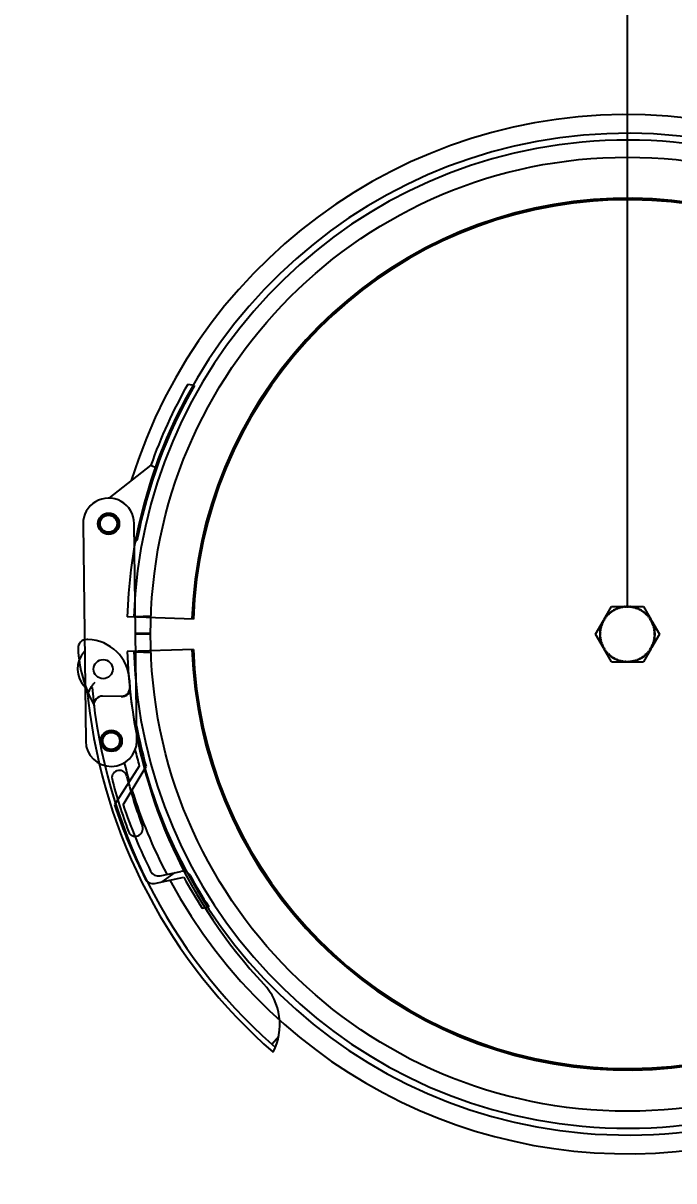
# Model space of a CAD drawing. Header units: millimetres. Extents: x 395 to 3386, y 0 to 2798.
# Drawn here: x 1066.4 to 1219.3, y 1939.1 to 2210.9 of the extents above; entities that cross this region are included whole.
import ezdxf

# ---------------------------------------------------------------- set-up
doc = ezdxf.new("R2010")
doc.units = ezdxf.units.MM
doc.header["$LTSCALE"] = 217.8
doc.header["$PDMODE"] = 3
doc.header["$PDSIZE"] = 8
doc.layers.get('0').update_dxf_attribs({"linetype": 'CONTINUOUS'})
doc.layers.get('Defpoints').update_dxf_attribs({"linetype": 'CONTINUOUS'})
for name, color, linetype in [('02___PRT_ALL_AXES', 7, 'CONTINUOUS'), ('03___PRT_ALL_CURVES', 7, 'CONTINUOUS'), ('MIXEDCOLOR', 7, 'CONTINUOUS')]:
    doc.layers.add(name, color=color, linetype=linetype)
doc.styles.get("Standard").update_dxf_attribs({"font": 'taile.ttf'})
doc.dimstyles.new('DIMSTYLE_1', dxfattribs={"dimtxt": 23.333333, "dimasz": 23.333333, "dimexe": 1.5, "dimexo": 1, "dimgap": 0.875, "dimtad": 1, "dimdsep": 46, "dimtxsty": 'Standard', "dimblk": '_FILLED', "dimblk1": '_FILLED', "dimblk2": '_FILLED', "dimcen": 0.09, "dimazin": 2, "dimtp": 0.01, "dimtm": 0.01, "dimtfac": 1, "dimtofl": 0, "dimtmove": 0, "dimatfit": 3, "dimldrblk": '_FILLED', "dimfxl": 1, "dimtolj": 1, "dimarcsym": 0})
doc.dimstyles.new('DIMSTYLE_2', dxfattribs={"dimtxt": 23.333333, "dimasz": 23.333333, "dimexe": 1.5, "dimexo": 1, "dimgap": 0.875, "dimtad": 1, "dimlfac": 0.15, "dimdsep": 46, "dimtxsty": 'Standard', "dimblk": '_FILLED', "dimblk1": '_FILLED', "dimblk2": '_FILLED', "dimcen": 0.09, "dimazin": 2, "dimtp": 0.01, "dimtm": 0.01, "dimtfac": 1, "dimtofl": 0, "dimtmove": 0, "dimatfit": 3, "dimldrblk": '_FILLED', "dimfxl": 1, "dimtolj": 1, "dimarcsym": 0})
doc.dimstyles.new('DIMSTYLE_4', dxfattribs={"dimtxt": 23.333333, "dimasz": 23.333333, "dimexe": 1.5, "dimexo": 1, "dimgap": 0.875, "dimtad": 1, "dimdec": 0, "dimdsep": 46, "dimtxsty": 'Standard', "dimblk": '_FILLED', "dimblk1": '_FILLED', "dimblk2": '_FILLED', "dimcen": 0.09, "dimazin": 2, "dimtp": 0.01, "dimtm": 0.01, "dimtfac": 1, "dimtdec": 0, "dimtofl": 0, "dimtmove": 0, "dimatfit": 3, "dimldrblk": '_FILLED', "dimfxl": 1, "dimtolj": 1, "dimarcsym": 0})

# ---------------------------------------------------------------- blocks, each defined once
blk = doc.blocks.new('_FILLED')
at = {"color": 0, "linetype": 'ByBlock'}
blk.add_solid([(0, 0), (-1, 0.214), (-1, -0.214)], dxfattribs=at)
blk = doc.blocks.new('*D113')
at = {"color": 0, "linetype": 'Continuous', "lineweight": -2}
for p, q in [((1525.61, 2046.24), (1525.61, 1644.01)), ((814.81, 1962.5), (814.81, 1644.01)), ((1502.28, 1645.51), (838.15, 1645.51))]:
    blk.add_line(p, q, dxfattribs=at)
at = {"layer": 'Defpoints', "color": 0}
for p in [(1525.61, 2047.24), (814.81, 1963.5), (814.81, 1645.51)]:
    blk.add_point(p, dxfattribs=at)
at = {"color": 0, "linetype": 'ByBlock', "lineweight": -2, "xscale": 23.3333333333, "yscale": 23.3333333333, "zscale": 23.3333333333, "rotation": 180}
blk.add_blockref('_FILLED', (814.81, 1645.51), dxfattribs=at)
at = {"color": 0, "linetype": 'ByBlock', "lineweight": -2, "xscale": 23.3333333333, "yscale": 23.3333333333, "zscale": 23.3333333333}
blk.add_blockref('_FILLED', (1525.61, 1645.51), dxfattribs=at)
at = {"color": 0, "insert": (1170.06, 1677.5), "char_height": 23.333, "attachment_point": 2, "line_spacing_factor": 0.9}
blk.add_mtext('\\A1;710', dxfattribs=at)
blk = doc.blocks.new('*D114')
at = {"color": 0, "linetype": 'Continuous', "lineweight": -2}
for p, q in [((1230.79, 2402.48), (1674.49, 2398.52)), ((1672.78, 2375.2), (1667.18, 1748.72)), ((1181.45, 1729.73), (1668.47, 1725.38))]:
    blk.add_line(p, q, dxfattribs=at)
at = {"layer": 'Defpoints', "color": 0}
for p in [(1229.79, 2402.49), (1180.45, 1729.74), (1666.97, 1725.39)]:
    blk.add_point(p, dxfattribs=at)
at = {"color": 0, "linetype": 'ByBlock', "lineweight": -2, "xscale": 23.3333333333, "yscale": 23.3333333333, "zscale": 23.3333333333}
for p, rotation in [((1672.99, 2398.53), 89.48772718599997), ((1666.97, 1725.39), 269.487727186)]:
    blk.add_blockref('_FILLED', p, dxfattribs=dict(at, rotation=rotation))
at = {"color": 0, "insert": (1638.14, 2077.8), "char_height": 23.333, "attachment_point": 2, "rotation": 89.4877, "line_spacing_factor": 0.9}
blk.add_mtext('\\A1;674', dxfattribs=at)
blk = doc.blocks.new('*D118')
at = {"color": 0, "linetype": 'ByBlock', "lineweight": -2}
for p, q in [((650.13, 2076.45), (650.13, 2443.31)), ((673.47, 2441.81), (1185.04, 2441.81)), ((1208.37, 2074.11), (1208.37, 2443.31))]:
    blk.add_line(p, q, dxfattribs=at)
at = {"layer": 'Defpoints', "color": 0}
for p in [(1208.37, 2441.81), (650.13, 2075.45), (1208.37, 2073.11)]:
    blk.add_point(p, dxfattribs=at)
at = {"color": 0, "linetype": 'ByBlock', "lineweight": -2, "xscale": 23.3333333333, "yscale": 23.3333333333, "zscale": 23.3333333333, "rotation": 180}
blk.add_blockref('_FILLED', (650.13, 2441.81), dxfattribs=at)
at = {"color": 0, "linetype": 'ByBlock', "lineweight": -2, "xscale": 23.3333333333, "yscale": 23.3333333333, "zscale": 23.3333333333}
blk.add_blockref('_FILLED', (1208.37, 2441.81), dxfattribs=at)
at = {"color": 0, "insert": (928.41, 2473.79), "char_height": 23.333, "attachment_point": 2, "line_spacing_factor": 0.9}
blk.add_mtext('\\A1;560', dxfattribs=at)
blk = doc.blocks.new('*D119')
at = {"color": 0, "linetype": 'ByBlock', "lineweight": -2}
for p, q in [((522.99, 2101.54), (528.32, 2540.91)), ((551.64, 2539.13), (1561.06, 2526.86)), ((1578.95, 2078.73), (1584.41, 2528.08))]:
    blk.add_line(p, q, dxfattribs=at)
at = {"layer": 'Defpoints', "color": 0}
for p in [(1584.39, 2526.58), (522.97, 2100.54), (1578.94, 2077.73)]:
    blk.add_point(p, dxfattribs=at)
at = {"color": 0, "linetype": 'ByBlock', "lineweight": -2, "xscale": 23.3333333333, "yscale": 23.3333333333, "zscale": 23.3333333333}
for p, rotation in [((528.31, 2539.41), 179.3037550404), ((1584.39, 2526.58), 359.3037550404001)]:
    blk.add_blockref('_FILLED', p, dxfattribs=dict(at, rotation=rotation))
at = {"color": 0, "insert": (1058.16, 2564.96), "char_height": 23.3333, "attachment_point": 2, "rotation": 359.3038, "line_spacing_factor": 0.9}
blk.add_mtext('\\A1;\\A1;1060', dxfattribs=at)

msp = doc.modelspace()

# ---------------------------------------------------------------- linework, layer by layer
at = {"linetype": 'Continuous'}
for p, q in [((1106.6956, 2125.855), (1105.0987, 2126.0835)), ((1096.4339, 2107.1146), (1086.5883, 2099.3832)), ((1096.4339, 2107.1146), (1097.8036, 2106.4889)), ((1080.5141, 2093.3116), (1081.1489, 2042.3156)), ((1093.148, 2042.4649), (1092.5132, 2093.461)), ((1093.1856, 2089.3961), (1092.5646, 2089.3303)), ((1202.8159, 2070.8233), (1204.6185, 2073.9456)), ((1203.288, 2071.2936), (1203.1869, 2071.3671)), ((1203.284, 2071.4922), (1203.3803, 2071.4125)), ((1203.5396, 2071.6051), (1203.4433, 2071.6848)), ((1203.5481, 2071.8036), (1203.6392, 2071.7181)), ((1203.8103, 2071.9003), (1203.7192, 2071.9859)), ((1203.8312, 2072.0979), (1203.9168, 2072.0068)), ((1204.099, 2072.1779), (1204.0134, 2072.269)), ((1204.1322, 2072.3738), (1204.2119, 2072.2774)), ((1204.4046, 2072.4368), (1204.3249, 2072.5331)), ((1204.45, 2072.6302), (1204.5235, 2072.5291)), ((1204.6185, 2073.9456), (1212.1235, 2073.9457)), ((1204.7258, 2072.676), (1204.6523, 2072.7772)), ((1204.7833, 2072.8662), (1204.8503, 2072.7606)), ((1205.0613, 2072.8946), (1204.9943, 2073.0002)), ((1205.1307, 2073.0808), (1205.1909, 2072.9712)), ((1205.41, 2073.0917), (1205.3497, 2073.2012)), ((1205.4909, 2073.2731), (1205.5441, 2073.16)), ((1205.7703, 2073.2665), (1205.7171, 2073.3796)), ((1205.8624, 2073.4425), (1205.9085, 2073.3262)), ((1206.1409, 2073.4183), (1206.0949, 2073.5345)), ((1206.2439, 2073.5882), (1206.2825, 2073.4693)), ((1206.5203, 2073.5465), (1206.4817, 2073.6654)), ((1206.6338, 2073.7096), (1206.6649, 2073.5885)), ((1206.907, 2073.6507), (1206.8759, 2073.7718)), ((1207.0305, 2073.8063), (1207.0539, 2073.6835)), ((1207.2995, 2073.7304), (1207.2761, 2073.8532)), ((1207.4325, 2073.878), (1207.4482, 2073.7539)), ((1207.6962, 2073.7853), (1207.6805, 2073.9093)), ((1207.8382, 2073.9242), (1207.8461, 2073.7994)), ((1208.0956, 2073.8151), (1208.0877, 2073.9399)), ((1208.246, 2073.9449), (1208.246, 2073.8199)), ((1208.496, 2073.8199), (1208.496, 2073.9449)), ((1208.6543, 2073.9399), (1208.6465, 2073.8151)), ((1208.896, 2073.7995), (1208.9038, 2073.9242)), ((1209.0615, 2073.9093), (1209.0459, 2073.7853)), ((1209.2939, 2073.754), (1209.3095, 2073.878)), ((1209.466, 2073.8532), (1209.4426, 2073.7304)), ((1209.6881, 2073.6836), (1209.7116, 2073.8064)), ((1209.8661, 2073.7718), (1209.835, 2073.6507)), ((1210.0772, 2073.5886), (1210.1083, 2073.7097)), ((1210.2604, 2073.6655), (1210.2217, 2073.5466)), ((1210.4595, 2073.4693), (1210.4981, 2073.5882)), ((1210.6472, 2073.5346), (1210.6011, 2073.4183)), ((1210.8336, 2073.3263), (1210.8796, 2073.4425)), ((1211.025, 2073.3796), (1210.9717, 2073.2665)), ((1211.198, 2073.1601), (1211.2512, 2073.2732)), ((1211.3923, 2073.2013), (1211.3321, 2073.0917)), ((1211.5512, 2072.9713), (1211.6114, 2073.0809)), ((1211.7477, 2073.0002), (1211.6807, 2072.8947)), ((1211.8918, 2072.7607), (1211.9588, 2072.8663)), ((1212.0898, 2072.7773), (1212.0163, 2072.6761)), ((1212.1235, 2073.9457), (1213.9262, 2070.8235)), ((1212.2186, 2072.5292), (1212.2921, 2072.6303)), ((1212.4172, 2072.5332), (1212.3375, 2072.4369)), ((1212.5301, 2072.2776), (1212.6098, 2072.3739)), ((1212.7287, 2072.2691), (1212.6431, 2072.178)), ((1212.8253, 2072.0069), (1212.9109, 2072.098)), ((1213.0229, 2071.986), (1212.9318, 2071.9004)), ((1213.1029, 2071.7182), (1213.194, 2071.8038)), ((1213.2988, 2071.685), (1213.2024, 2071.6053)), ((1213.3618, 2071.4126), (1213.4581, 2071.4923)), ((1213.5552, 2071.3672), (1213.4541, 2071.2937)), ((1200.8661, 2067.446), (1202.7367, 2070.6862)), ((1202.1336, 2068.7631), (1202.0108, 2068.7866)), ((1202.0454, 2068.9411), (1202.1665, 2068.91)), ((1202.2286, 2069.1522), (1202.1075, 2069.1833)), ((1202.1517, 2069.3354), (1202.2706, 2069.2967)), ((1202.3479, 2069.5345), (1202.229, 2069.5731)), ((1202.2826, 2069.7222), (1202.3989, 2069.6761)), ((1202.4909, 2069.9086), (1202.3747, 2069.9546)), ((1202.4376, 2070.1), (1202.5507, 2070.0467)), ((1202.6571, 2070.273), (1202.544, 2070.3262)), ((1202.6159, 2070.4673), (1202.7255, 2070.4071)), ((1202.8459, 2070.6262), (1202.7363, 2070.6864)), ((1202.817, 2070.8227), (1202.9225, 2070.7557)), ((1203.0565, 2070.9668), (1202.9509, 2071.0338)), ((1203.0399, 2071.1648), (1203.1411, 2071.0913)), ((1213.601, 2071.0914), (1213.7022, 2071.1649)), ((1213.7912, 2071.0339), (1213.6856, 2070.9669)), ((1213.8196, 2070.7559), (1213.9252, 2070.8229)), ((1214.0058, 2070.6865), (1213.8962, 2070.6263)), ((1214.0054, 2070.6863), (1215.8761, 2067.4462)), ((1214.0167, 2070.4072), (1214.1262, 2070.4675)), ((1214.1981, 2070.3263), (1214.085, 2070.2731)), ((1214.1915, 2070.0469), (1214.3046, 2070.1001)), ((1214.3675, 2069.9548), (1214.2512, 2069.9087)), ((1214.3433, 2069.6763), (1214.4595, 2069.7223)), ((1214.5132, 2069.5733), (1214.3943, 2069.5347)), ((1214.4715, 2069.2969), (1214.5904, 2069.3355)), ((1214.6346, 2069.1834), (1214.5135, 2069.1523)), ((1214.5757, 2068.9102), (1214.6968, 2068.9413)), ((1214.7313, 2068.7867), (1214.6085, 2068.7633)), ((1096.3713, 2067.6416), (1092.8345, 2067.6477)), ((1096.3711, 2067.4461), (1092.837, 2067.4461)), ((1202.7368, 2064.2059), (1200.8661, 2067.446)), ((1201.9973, 2067.571), (1201.8723, 2067.571)), ((1201.8723, 2067.321), (1201.9973, 2067.321)), ((1201.8773, 2067.7293), (1202.0021, 2067.7215)), ((1202.0021, 2067.1706), (1201.8773, 2067.1627)), ((1202.0177, 2067.971), (1201.893, 2067.9788)), ((1201.893, 2066.9132), (1202.0178, 2066.9211)), ((1201.9079, 2068.1365), (1202.0319, 2068.1208)), ((1202.0319, 2066.7712), (1201.9079, 2066.7555)), ((1202.0632, 2068.3689), (1201.9392, 2068.3845)), ((1201.9392, 2066.5075), (1202.0633, 2066.5232)), ((1201.964, 2068.541), (1202.0868, 2068.5176)), ((1202.0868, 2066.3745), (1201.964, 2066.3511)), ((1202.0109, 2066.1055), (1202.1337, 2066.1289)), ((1202.1665, 2065.982), (1202.0454, 2065.9509)), ((1215.8761, 2067.4462), (1214.0055, 2064.206)), ((1214.6968, 2065.9511), (1214.5757, 2065.9822)), ((1214.6086, 2066.1291), (1214.7314, 2066.1056)), ((1214.6554, 2068.5177), (1214.7782, 2068.5411)), ((1214.7782, 2066.3512), (1214.6554, 2066.3746)), ((1214.803, 2068.3847), (1214.6789, 2068.369)), ((1214.679, 2066.5233), (1214.803, 2066.5077)), ((1214.7103, 2068.121), (1214.8343, 2068.1367)), ((1214.8343, 2066.7557), (1214.7103, 2066.7713)), ((1214.8492, 2067.979), (1214.7244, 2067.9711)), ((1214.7245, 2066.9212), (1214.8492, 2066.9134)), ((1214.7401, 2067.7216), (1214.8649, 2067.7295)), ((1214.8649, 2067.1629), (1214.7401, 2067.1707)), ((1214.8699, 2067.5712), (1214.7449, 2067.5712)), ((1214.7449, 2067.3212), (1214.8699, 2067.3212)), ((1202.1076, 2065.7088), (1202.2287, 2065.7399)), ((1202.2707, 2065.5953), (1202.1518, 2065.5567)), ((1202.229, 2065.3189), (1202.3479, 2065.3575)), ((1202.3989, 2065.2159), (1202.2827, 2065.1699)), ((1202.3747, 2064.9374), (1202.491, 2064.9835)), ((1202.5507, 2064.8453), (1202.4376, 2064.7921)), ((1202.5441, 2064.5659), (1202.6572, 2064.6191)), ((1202.7255, 2064.485), (1202.616, 2064.4247)), ((1202.7364, 2064.2057), (1202.846, 2064.2659)), ((1204.6187, 2060.9465), (1202.816, 2064.0687)), ((1202.9226, 2064.1363), (1202.817, 2064.0693)), ((1202.951, 2063.8583), (1203.0566, 2063.9253)), ((1203.1412, 2063.8007), (1203.04, 2063.7273)), ((1203.187, 2063.525), (1203.2881, 2063.5985)), ((1203.3804, 2063.4796), (1203.2841, 2063.3999)), ((1203.4434, 2063.2072), (1203.5398, 2063.2869)), ((1203.6393, 2063.174), (1203.5482, 2063.0884)), ((1213.9263, 2064.0689), (1212.1237, 2060.9466)), ((1213.1941, 2063.0885), (1213.103, 2063.1741)), ((1213.2026, 2063.287), (1213.2989, 2063.2074)), ((1213.4582, 2063.4), (1213.3619, 2063.4797)), ((1213.4542, 2063.5986), (1213.5553, 2063.5251)), ((1213.7023, 2063.7274), (1213.6011, 2063.8009)), ((1213.6857, 2063.9254), (1213.7913, 2063.8584)), ((1213.9252, 2064.0695), (1213.8197, 2064.1365)), ((1213.8963, 2064.266), (1214.0059, 2064.2058)), ((1214.1263, 2064.4249), (1214.0167, 2064.4851)), ((1214.0851, 2064.6192), (1214.1982, 2064.566)), ((1214.3046, 2064.7922), (1214.1915, 2064.8455)), ((1214.2513, 2064.9836), (1214.3675, 2064.9376)), ((1214.4596, 2065.17), (1214.3433, 2065.2161)), ((1214.3943, 2065.3577), (1214.5132, 2065.3191)), ((1214.5905, 2065.5568), (1214.4716, 2065.5955)), ((1214.5136, 2065.74), (1214.6347, 2065.7089)), ((1203.7193, 2062.9062), (1203.8104, 2062.9918)), ((1203.9169, 2062.8853), (1203.8313, 2062.7942)), ((1204.0135, 2062.6231), (1204.0991, 2062.7142)), ((1204.2121, 2062.6146), (1204.1324, 2062.5183)), ((1204.325, 2062.359), (1204.4047, 2062.4553)), ((1204.5236, 2062.363), (1204.4501, 2062.2619)), ((1204.6187, 2060.9465), (1212.1237, 2060.9466)), ((1204.6524, 2062.1149), (1204.7259, 2062.2161)), ((1204.8504, 2062.1315), (1204.7834, 2062.0259)), ((1204.9945, 2061.892), (1205.0615, 2061.9975)), ((1205.191, 2061.9209), (1205.1308, 2061.8113)), ((1205.3499, 2061.6909), (1205.4101, 2061.8005)), ((1205.5442, 2061.7321), (1205.491, 2061.619)), ((1205.7172, 2061.5126), (1205.7705, 2061.6257)), ((1205.9086, 2061.5659), (1205.8626, 2061.4497)), ((1206.095, 2061.3576), (1206.1411, 2061.4739)), ((1206.2827, 2061.4229), (1206.2441, 2061.304)), ((1206.4818, 2061.2267), (1206.5205, 2061.3456)), ((1206.665, 2061.3036), (1206.6339, 2061.1825)), ((1206.8761, 2061.1204), (1206.9072, 2061.2415)), ((1207.0541, 2061.2086), (1207.0306, 2061.0858)), ((1207.2762, 2061.039), (1207.2996, 2061.1618)), ((1207.4483, 2061.1382), (1207.4327, 2061.0142)), ((1207.6807, 2060.9829), (1207.6963, 2061.1069)), ((1207.8462, 2061.0927), (1207.8384, 2060.968)), ((1208.0879, 2060.9523), (1208.0957, 2061.077)), ((1208.2462, 2061.0723), (1208.2462, 2060.9473)), ((1208.4962, 2060.9473), (1208.4962, 2061.0723)), ((1208.6466, 2061.0771), (1208.6545, 2060.9523)), ((1208.904, 2060.968), (1208.8961, 2061.0928)), ((1209.046, 2061.1069), (1209.0617, 2060.9829)), ((1209.3097, 2061.0142), (1209.294, 2061.1383)), ((1209.4427, 2061.1618), (1209.4661, 2061.039)), ((1209.7117, 2061.0859), (1209.6883, 2061.2087)), ((1209.8352, 2061.2415), (1209.8663, 2061.1204)), ((1210.1084, 2061.1826), (1210.0773, 2061.3037)), ((1210.2219, 2061.3457), (1210.2605, 2061.2268)), ((1210.4983, 2061.304), (1210.4597, 2061.4229)), ((1210.6013, 2061.4739), (1210.6473, 2061.3577)), ((1210.8798, 2061.4497), (1210.8337, 2061.566)), ((1210.9719, 2061.6257), (1211.0251, 2061.5126)), ((1211.2513, 2061.6191), (1211.1981, 2061.7322)), ((1211.3322, 2061.8005), (1211.3925, 2061.691)), ((1211.6115, 2061.8114), (1211.5513, 2061.921)), ((1211.6809, 2061.9976), (1211.7479, 2061.892)), ((1211.9589, 2062.026), (1211.8919, 2062.1316)), ((1212.0164, 2062.2162), (1212.0899, 2062.115)), ((1212.2922, 2062.262), (1212.2187, 2062.3631)), ((1212.3376, 2062.4554), (1212.4173, 2062.3591)), ((1212.61, 2062.5184), (1212.5303, 2062.6148)), ((1212.6432, 2062.7143), (1212.7288, 2062.6232)), ((1212.911, 2062.7943), (1212.8254, 2062.8854)), ((1212.9319, 2062.9919), (1213.023, 2062.9063)), ((1093.7237, 2036.4702), (1087.8874, 2027.3542)), ((1089.9356, 2027.3458), (1095.3107, 2036.3518)), ((1098.5955, 2010.7344), (1103.5179, 2011.7592)), ((1097.3279, 2008.9383), (1104.1855, 2010.3661)), ((1102.0494, 2011.4535), (1099.0027, 2009.287)), ((1108.513, 2003.0973), (1110.0672, 2003.4572))]:
    msp.add_line(p, q, dxfattribs=at)
for centre, radius in [((1208.3711, 2067.4461), 112), ((1086.5136, 2093.3863), 2.5), ((1086.5136, 2093.3863), 2.4501), ((1086.5136, 2093.3863), 2.0499), ((1086.5136, 2093.3863), 2), ((1087.1484, 2042.3902), 2.5), ((1087.1484, 2042.3902), 2.4501), ((1087.1484, 2042.3902), 2.0499), ((1087.1484, 2042.3902), 2)]:
    msp.add_circle(centre, radius, dxfattribs=at)
for centre, radius, start, end in [((1208.3711, 2067.4461), 122, 8.247915, 162.809429), ((1208.3711, 2067.4461), 117.2583, 150.124231, 169.210973), ((1208.3711, 2067.4461), 118.7583, 150.41241, 160.486611), ((1086.5136, 2093.3863), 6, 0.713207, 180.713207), ((1208.3711, 2067.4461), 6.5056, 92.468413, 147.533038), ((1208.3711, 2067.4461), 6.375, 142.877207, 145.124244), ((1208.3711, 2067.4461), 6.5, 141.502635, 142.898816), ((1208.3711, 2067.4461), 6.375, 139.277207, 141.524244), ((1208.3711, 2067.4461), 6.5, 137.902635, 139.298816), ((1208.3711, 2067.4461), 6.375, 135.677207, 137.924244), ((1208.3711, 2067.4461), 6.5, 134.302635, 135.698816), ((1208.3711, 2067.4461), 6.375, 132.077207, 134.324244), ((1208.3711, 2067.4461), 6.5, 130.702635, 132.098816), ((1208.3711, 2067.4461), 6.375, 128.477207, 130.724244), ((1208.3711, 2067.4461), 6.5, 127.102635, 128.498816), ((1208.3711, 2067.4461), 6.375, 124.877207, 127.124244), ((1208.3711, 2067.4461), 6.5, 123.502635, 124.898816), ((1208.3711, 2067.4461), 6.375, 121.277207, 123.524244), ((1208.3711, 2067.4461), 6.5, 119.902635, 121.298816), ((1208.3711, 2067.4461), 6.375, 117.677207, 119.924244), ((1208.3711, 2067.4461), 6.5, 116.302635, 117.698816), ((1208.3711, 2067.4461), 6.375, 114.077207, 116.324244), ((1208.3711, 2067.4461), 6.5, 112.702635, 114.098816), ((1208.3711, 2067.4461), 6.375, 110.477207, 112.724244), ((1208.3711, 2067.4461), 6.5, 109.102635, 110.498816), ((1208.3711, 2067.4461), 6.375, 106.877207, 109.124244), ((1208.3711, 2067.4461), 6.5, 105.502635, 106.898816), ((1208.3711, 2067.4461), 6.375, 103.277207, 105.524244), ((1208.3711, 2067.4461), 6.5, 101.902635, 103.298816), ((1208.3711, 2067.4461), 6.375, 99.677207, 101.924244), ((1208.3711, 2067.4461), 6.5, 98.302635, 99.698816), ((1208.3711, 2067.4461), 6.375, 96.077207, 98.324244), ((1208.3711, 2067.4461), 6.5, 94.702635, 96.098816), ((1208.3711, 2067.4461), 6.375, 92.477207, 94.724244), ((1208.3711, 2067.4461), 6.5, 91.102635, 92.498816), ((1208.3711, 2067.4461), 6.375, 88.877207, 91.124244), ((1208.3711, 2067.4461), 6.5, 87.502635, 88.898816), ((1208.3711, 2067.4461), 6.375, 85.277207, 87.524244), ((1208.3711, 2067.4461), 6.5056, 32.468413, 87.533038), ((1208.3711, 2067.4461), 6.5, 83.902635, 85.298816), ((1208.3711, 2067.4461), 6.375, 81.677207, 83.924244), ((1208.3711, 2067.4461), 6.5, 80.302635, 81.698816), ((1208.3711, 2067.4461), 6.375, 78.077207, 80.324244), ((1208.3711, 2067.4461), 6.5, 76.702635, 78.098816), ((1208.3711, 2067.4461), 6.375, 74.477207, 76.724244), ((1208.3711, 2067.4461), 6.5, 73.102635, 74.498816), ((1208.3711, 2067.4461), 6.375, 70.877207, 73.124244), ((1208.3711, 2067.4461), 6.5, 69.502635, 70.898816), ((1208.3711, 2067.4461), 6.375, 67.277207, 69.524244), ((1208.3711, 2067.4461), 6.5, 65.902635, 67.298816), ((1208.3711, 2067.4461), 6.375, 63.677207, 65.924244), ((1208.3711, 2067.4461), 6.5, 62.302635, 63.698816), ((1208.3711, 2067.4461), 6.375, 60.077207, 62.324244), ((1208.3711, 2067.4461), 6.5, 58.702635, 60.098816), ((1208.3711, 2067.4461), 6.375, 56.477207, 58.724244), ((1208.3711, 2067.4461), 6.5, 55.102635, 56.498816), ((1208.3711, 2067.4461), 6.375, 52.877207, 55.124244), ((1208.3711, 2067.4461), 6.5, 51.502635, 52.898816), ((1208.3711, 2067.4461), 6.375, 49.277207, 51.524244), ((1208.3711, 2067.4461), 6.5, 47.902635, 49.298816), ((1208.3711, 2067.4461), 6.375, 45.677207, 47.924244), ((1208.3711, 2067.4461), 6.5, 44.302635, 45.698816), ((1208.3711, 2067.4461), 6.375, 42.077207, 44.324244), ((1208.3711, 2067.4461), 6.5, 40.702635, 42.098816), ((1208.3711, 2067.4461), 6.375, 38.477207, 40.724244), ((1208.3711, 2067.4461), 6.375, 34.877207, 37.124244), ((1208.3711, 2067.4461), 6.5, 37.102635, 38.498816), ((1208.3711, 2067.4461), 6.5056, 152.468413, 207.533038), ((1208.3711, 2067.4461), 6.5, 166.702635, 168.098816), ((1208.3711, 2067.4461), 6.375, 168.077207, 170.324244), ((1208.3711, 2067.4461), 6.5, 163.102635, 164.498816), ((1208.3711, 2067.4461), 6.375, 164.477207, 166.724244), ((1208.3711, 2067.4461), 6.5, 159.502635, 160.898816), ((1208.3711, 2067.4461), 6.375, 160.877207, 163.124244), ((1208.3711, 2067.4461), 6.5, 155.902635, 157.298816), ((1208.3711, 2067.4461), 6.375, 157.277207, 159.524244), ((1208.3711, 2067.4461), 6.5, 152.302635, 153.698816), ((1208.3711, 2067.4461), 6.375, 153.677207, 155.924244), ((1208.3711, 2067.4461), 6.375, 150.077207, 152.324244), ((1208.3711, 2067.4461), 6.5, 148.702635, 150.098816), ((1208.3711, 2067.4461), 6.375, 146.477207, 148.724244), ((1208.3711, 2067.4461), 6.5, 145.102635, 146.498816), ((1208.3711, 2067.4461), 6.375, 31.277207, 33.524244), ((1208.3711, 2067.4461), 6.5, 33.502635, 34.898816), ((1208.3711, 2067.4461), 6.375, 27.677207, 29.924244), ((1208.3711, 2067.4461), 6.5, 29.902635, 31.298816), ((1208.3711, 2067.4461), 6.375, 24.077207, 26.324244), ((1208.3711, 2067.4461), 6.5, 26.302635, 27.698816), ((1208.3711, 2067.4461), 6.5056, 332.468413, 27.533038), ((1208.3711, 2067.4461), 6.375, 20.477207, 22.724244), ((1208.3711, 2067.4461), 6.5, 22.702635, 24.098816), ((1208.3711, 2067.4461), 6.375, 16.877207, 19.124244), ((1208.3711, 2067.4461), 6.5, 19.102635, 20.498816), ((1208.3711, 2067.4461), 6.375, 13.277207, 15.524244), ((1208.3711, 2067.4461), 6.5, 15.502635, 16.898816), ((1208.3711, 2067.4461), 6.375, 9.677207, 11.924244), ((1208.3711, 2067.4461), 6.5, 11.902635, 13.298816), ((1208.3711, 2067.4461), 115.5, 179.899899, 180), ((1208.3711, 2067.4461), 6.5, 177.502635, 178.898816), ((1208.3711, 2067.4461), 6.5, 181.102635, 182.498816), ((1208.3711, 2067.4461), 6.5, 173.902635, 175.298816), ((1208.3711, 2067.4461), 6.5, 184.702635, 186.098816), ((1208.3711, 2067.4461), 6.5, 170.302635, 171.698816), ((1208.3711, 2067.4461), 6.5, 188.302635, 189.698816), ((1208.3711, 2067.4461), 6.375, 178.877207, 181.124244), ((1208.3711, 2067.4461), 6.375, 175.277207, 177.524244), ((1208.3711, 2067.4461), 6.375, 182.477207, 184.724244), ((1208.3711, 2067.4461), 6.5, 191.902635, 193.298816), ((1208.3711, 2067.4461), 6.375, 171.677207, 173.924244), ((1208.3711, 2067.4461), 6.375, 186.077207, 188.324244), ((1208.3711, 2067.4461), 6.375, 189.677207, 191.924244), ((1208.3711, 2067.4461), 6.375, 193.277207, 195.524244), ((1208.3711, 2067.4461), 6.375, 344.477207, 346.724244), ((1208.3711, 2067.4461), 6.375, 348.077207, 350.324244), ((1208.3711, 2067.4461), 6.375, 6.077207, 8.324244), ((1208.3711, 2067.4461), 6.375, 351.677207, 353.924244), ((1208.3711, 2067.4461), 6.5, 346.702635, 348.098816), ((1208.3711, 2067.4461), 6.375, 2.477207, 4.724244), ((1208.3711, 2067.4461), 6.375, 355.277207, 357.524244), ((1208.3711, 2067.4461), 6.375, 358.877207, 1.124244), ((1208.3711, 2067.4461), 6.5, 8.302635, 9.698816), ((1208.3711, 2067.4461), 6.5, 350.302635, 351.698816), ((1208.3711, 2067.4461), 6.5, 4.702635, 6.098816), ((1208.3711, 2067.4461), 6.5, 353.902635, 355.298816), ((1208.3711, 2067.4461), 6.5, 1.102635, 2.498816), ((1208.3711, 2067.4461), 6.5, 357.502635, 358.898816), ((1085.2291, 2059.2449), 6, 136.383109, 225.038846), ((1208.3711, 2067.4461), 6.5, 195.502635, 196.898816), ((1208.3711, 2067.4461), 6.5, 199.102635, 200.498816), ((1208.3711, 2067.4461), 6.375, 196.877207, 199.124244), ((1208.3711, 2067.4461), 6.5, 202.702635, 204.098816), ((1208.3711, 2067.4461), 6.375, 200.477207, 202.724244), ((1208.3711, 2067.4461), 6.5, 206.302635, 207.698816), ((1208.3711, 2067.4461), 6.375, 204.077207, 206.324244), ((1208.3711, 2067.4461), 6.375, 207.677207, 209.924244), ((1208.3711, 2067.4461), 6.5, 209.902635, 211.298816), ((1208.3711, 2067.4461), 6.5056, 212.468413, 267.533038), ((1208.3711, 2067.4461), 6.375, 211.277207, 213.524244), ((1208.3711, 2067.4461), 6.5, 213.502635, 214.898816), ((1208.3711, 2067.4461), 6.375, 214.877207, 217.124244), ((1208.3711, 2067.4461), 6.5, 217.102635, 218.498816), ((1208.3711, 2067.4461), 6.375, 218.477207, 220.724244), ((1208.3711, 2067.4461), 6.5, 220.702635, 222.098816), ((1208.3711, 2067.4461), 6.375, 222.077207, 224.324244), ((1208.3711, 2067.4461), 6.5056, 272.468413, 327.533038), ((1208.3711, 2067.4461), 6.375, 315.677207, 317.924244), ((1208.3711, 2067.4461), 6.5, 317.902635, 319.298816), ((1208.3711, 2067.4461), 6.375, 319.277207, 321.524244), ((1208.3711, 2067.4461), 6.375, 322.877207, 325.124244), ((1208.3711, 2067.4461), 6.5, 321.502635, 322.898816), ((1208.3711, 2067.4461), 6.375, 326.477207, 328.724244), ((1208.3711, 2067.4461), 6.5, 325.102635, 326.498816), ((1208.3711, 2067.4461), 6.375, 330.077207, 332.324244), ((1208.3711, 2067.4461), 6.5, 328.702635, 330.098816), ((1208.3711, 2067.4461), 6.375, 333.677207, 335.924244), ((1208.3711, 2067.4461), 6.5, 332.302635, 333.698816), ((1208.3711, 2067.4461), 6.375, 337.277207, 339.524244), ((1208.3711, 2067.4461), 6.5, 335.902635, 337.298816), ((1208.3711, 2067.4461), 6.375, 340.877207, 343.124244), ((1208.3711, 2067.4461), 6.5, 339.502635, 340.898816), ((1208.3711, 2067.4461), 6.5, 343.102635, 344.498816), ((1208.3711, 2067.4461), 6.5, 224.302635, 225.698816), ((1208.3711, 2067.4461), 6.375, 225.677207, 227.924244), ((1208.3711, 2067.4461), 6.5, 227.902635, 229.298816), ((1208.3711, 2067.4461), 6.375, 229.277207, 231.524244), ((1208.3711, 2067.4461), 6.5, 231.502635, 232.898816), ((1208.3711, 2067.4461), 6.375, 232.877207, 235.124244), ((1208.3711, 2067.4461), 6.5, 235.102635, 236.498816), ((1208.3711, 2067.4461), 6.375, 236.477207, 238.724244), ((1208.3711, 2067.4461), 6.5, 238.702635, 240.098816), ((1208.3711, 2067.4461), 6.375, 240.077207, 242.324244), ((1208.3711, 2067.4461), 6.5, 242.302635, 243.698816), ((1208.3711, 2067.4461), 6.375, 243.677207, 245.924244), ((1208.3711, 2067.4461), 6.5, 245.902635, 247.298816), ((1208.3711, 2067.4461), 6.375, 247.277207, 249.524244), ((1208.3711, 2067.4461), 6.5, 249.502635, 250.898816), ((1208.3711, 2067.4461), 6.375, 250.877207, 253.124244), ((1208.3711, 2067.4461), 6.5, 253.102635, 254.498816), ((1208.3711, 2067.4461), 6.375, 254.477207, 256.724244), ((1208.3711, 2067.4461), 6.5, 256.702635, 258.098816), ((1208.3711, 2067.4461), 6.375, 258.077207, 260.324244), ((1208.3711, 2067.4461), 6.5, 260.302635, 261.698816), ((1208.3711, 2067.4461), 6.375, 261.677207, 263.924244), ((1208.3711, 2067.4461), 6.5, 263.902635, 265.298816), ((1208.3711, 2067.4461), 6.375, 265.277207, 267.524244), ((1208.3711, 2067.4461), 6.5, 267.502635, 268.898816), ((1208.3711, 2067.4461), 6.375, 268.877207, 271.124244), ((1208.3711, 2067.4461), 6.5, 271.102635, 272.498816), ((1208.3711, 2067.4461), 6.375, 272.477207, 274.724244), ((1208.3711, 2067.4461), 6.5, 274.702635, 276.098816), ((1208.3711, 2067.4461), 6.375, 276.077207, 278.324244), ((1208.3711, 2067.4461), 6.5, 278.302635, 279.698816), ((1208.3711, 2067.4461), 6.375, 279.677207, 281.924244), ((1208.3711, 2067.4461), 6.5, 281.902635, 283.298816), ((1208.3711, 2067.4461), 6.375, 283.277207, 285.524244), ((1208.3711, 2067.4461), 6.5, 285.502635, 286.898816), ((1208.3711, 2067.4461), 6.375, 286.877207, 289.124244), ((1208.3711, 2067.4461), 6.5, 289.102635, 290.498816), ((1208.3711, 2067.4461), 6.375, 290.477207, 292.724244), ((1208.3711, 2067.4461), 6.5, 292.702635, 294.098816), ((1208.3711, 2067.4461), 6.375, 294.077207, 296.324244), ((1208.3711, 2067.4461), 6.5, 296.302635, 297.698816), ((1208.3711, 2067.4461), 6.375, 297.677207, 299.924244), ((1208.3711, 2067.4461), 6.5, 299.902635, 301.298816), ((1208.3711, 2067.4461), 6.375, 301.277207, 303.524244), ((1208.3711, 2067.4461), 6.5, 303.502635, 304.898816), ((1208.3711, 2067.4461), 6.375, 304.877207, 307.124244), ((1208.3711, 2067.4461), 6.5, 307.102635, 308.498816), ((1208.3711, 2067.4461), 6.375, 308.477207, 310.724244), ((1208.3711, 2067.4461), 6.5, 310.702635, 312.098816), ((1208.3711, 2067.4461), 6.375, 312.077207, 314.324244), ((1208.3711, 2067.4461), 6.5, 314.302635, 315.698816), ((1208.3711, 2067.4461), 122, 208.260665, 351.752281), ((1208.3711, 2067.4461), 117.2583, 190.556235, 195.377507), ((1087.1484, 2042.3902), 6, 180.713207, 0.713207), ((1208.3711, 2067.4461), 118.7583, 193.222023, 195.119398), ((1208.3711, 2067.4461), 122, 194.349375, 196.483525), ((1208.3711, 2067.4461), 122, 197.474616, 207.52684), ((1208.329, 2067.4456), 126.939, 198.411081, 206.911639), ((1208.329, 2067.4456), 125, 198.711234, 206.432845), ((1098.1878, 2012.6924), 2, 206.432845, 281.761041), ((1103.9256, 2009.8012), 2, 28.904487, 101.761041), ((1096.9202, 2010.8963), 2, 206.911639, 281.761041), ((1208.329, 2067.4456), 118.76, 208.726542, 212.808657), ((1208.329, 2067.4456), 117.26, 208.904487, 213.072331)]:
    msp.add_arc(centre, radius, start, end, dxfattribs=at)
at = {"layer": '02___PRT_ALL_AXES', "linetype": 'Continuous'}
for radius in [324, 310]:
    msp.add_circle((1188.3711, 2067.4461), radius, dxfattribs=at)
for centre, radius, start, end in [((1188.3711, 2067.4461), 337, 8.822141, 357.527084), ((1188.3711, 2067.4461), 325.5847, 5, 0), ((1188.3711, 2067.4461), 325, 5, 0), ((1208.3711, 2067.4461), 113, 179.899987, 180)]:
    msp.add_arc(centre, radius, start, end, dxfattribs=at)
at = {"layer": '03___PRT_ALL_CURVES', "linetype": 'Continuous'}
for p, q in [((1092.785, 2071.6224), (1096.4664, 2071.7592)), ((1092.889, 2063.2665), (1096.4664, 2063.1336))]:
    msp.add_line(p, q, dxfattribs=at)
at = {"layer": 'MIXEDCOLOR', "linetype": 'Continuous'}
for p, q in [((1106.4332, 2071.0058), (1090.8427, 2071.5503)), ((1081.6508, 2066.1833), (1081.3818, 2066.1891)), ((1106.4332, 2063.8869), (1090.8427, 2063.3425)), ((1081.4941, 2054.1836), (1081.5215, 2053.9009)), ((1081.5626, 2053.4873), (1081.6237, 2052.897)), ((1081.6206, 2052.9261), (1081.6877, 2052.3056)), ((1081.6783, 2052.3909), (1081.7314, 2051.9153)), ((1089.6981, 2052.8051), (1085.1178, 2052.9047)), ((1091.5708, 2053.9246), (1091.5425, 2053.9253)), ((1124.8206, 1971.1856), (1126.4831, 1973.0979)), ((1124.8206, 1971.1856), (1125.6898, 1970.4299))]:
    msp.add_line(p, q, dxfattribs=at)
for points in [[(1081.4941, 2054.1839), (1081.5176, 2053.9408), (1081.5734, 2053.381)], [(1091.5094, 2054.9221), (1091.5113, 2054.7407), (1091.4967, 2054.5588), (1091.4657, 2054.3796), (1091.4193, 2054.2061), (1091.3572, 2054.0369), (1091.2789, 2053.8716), (1091.1857, 2053.7139), (1091.0779, 2053.5649), (1090.9563, 2053.4255), (1090.8227, 2053.2985), (1090.678, 2053.1843), (1090.5227, 2053.0834), (1090.3595, 2052.9978), (1090.1898, 2052.9278), (1090.0134, 2052.8733), (1089.8325, 2052.8354), (1089.6503, 2052.8143), (1089.4692, 2052.8101)], [(1081.7205, 2052.0547), (1081.7223, 2052.0198), (1081.7248, 2051.9848), (1081.7278, 2051.9496), (1081.7315, 2051.9143)]]:
    msp.add_lwpolyline(points, dxfattribs=at)
for centre in [(1085.2291, 2059.2449), (1087.1484, 2042.3902)]:
    msp.add_circle(centre, 2.25, dxfattribs=at)
for centre, radius, start, end in [((1208.3711, 2067.4461), 117.6, 12.096157, 178), ((1208.3711, 2067.4461), 116, 12.52913, 178), ((1208.3711, 2067.4461), 102.344, 16.186484, 178), ((1208.3711, 2067.4461), 102, 16.280893, 178), ((1081.3383, 2064.1896), 2, 88.753566, 182.541247), ((1081.4333, 2056.1857), 10, 2.534846, 88.753566), ((1109.3887, 2065.4346), 30.078, 182.541247, 208.917635), ((1208.3711, 2067.4461), 117.6, 181.999715, 347.903558), ((1208.3711, 2067.4461), 116, 181.999715, 347.470584), ((1208.3711, 2067.4461), 102.344, 181.999715, 343.813231), ((1208.3711, 2067.4461), 102, 181.999715, 343.718822), ((1232.9198, 2062.892), 141.6349, 182.534846, 183.613771), ((1209.6672, 2066.4459), 127.5583, 185.166425, 228.309087), ((1085.0743, 2050.9052), 2, 88.753566, 187.109886), ((1089.5125, 2054.8096), 2, 268.753566, 3.225772), ((1089.7439, 2054.8084), 2.0038, 268.688668, 333.848423), ((1209.6672, 2066.4459), 118.7583, 186.032778, 223.100915), ((1209.6672, 2066.4459), 128.7583, 186.480192, 228.982999), ((1089.0603, 2033.7212), 1.7603, 8.290259, 188.290259), ((1209.8094, 2064.8949), 126.4583, 194.389984, 200.238764), ((1209.8094, 2064.8949), 122.9583, 194.5643, 200.238764), ((1092.8006, 2021.7542), 1.75, 200.238764, 20.238764), ((1112.7335, 1975.7341), 14, 332.621008, 43.100915)]:
    msp.add_arc(centre, radius, start, end, dxfattribs=at)
for points, knots in [([(1081.7592, 2053.5477), (1081.798, 2053.6986), (1081.902, 2054.0156), (1082.1285, 2054.4997), (1082.4424, 2055.0187), (1082.8507, 2055.5724), (1083.1624, 2055.9461), (1083.3282, 2056.1444)], [0, 0, 0, 0, 0.15281161, 0.32610134, 0.52299877, 0.74652658, 1, 1, 1, 1]), ([(1091.5626, 2054.0283), (1091.5608, 2054.0553), (1091.5565, 2054.1204), (1091.5501, 2054.2336), (1091.5411, 2054.3761), (1091.5313, 2054.5429), (1091.5204, 2054.7277), (1091.5131, 2054.8561), (1091.5094, 2054.9221)], [0, 0, 0, 0, 0.09074864, 0.21850221, 0.37978603, 0.56927321, 0.77829812, 1, 1, 1, 1])]:
    msp.add_open_spline(points, degree=3, knots=knots, dxfattribs=at)
msp.add_open_spline([(1091.5626, 2054.0283), (1091.5639, 2054.0069), (1091.5623, 2053.9846), (1091.5549, 2053.9645)], degree=3, dxfattribs=at)

# ---------------------------------------------------------------- dimensions: what is measured, and where the dimension line sits
at = {"linetype": 'ByBlock'}
dim = msp.add_linear_dim(base=(1584.3932, 2526.5763), p1=(522.9731, 2100.5448), p2=(1578.9386, 2077.7289), angle=359.303755, text='\\A1;1060', dimstyle='DIMSTYLE_4', override={"dimtxsty": 'Standard'}, dxfattribs=at)
dim.commit()
dim.dimension.update_dxf_attribs({"geometry": '*D119', "text_midpoint": (1057.7707, 2532.976), "dimtype": 160})
dim = msp.add_linear_dim(base=(1208.3711, 2441.8088), p1=(650.1339, 2075.4524), p2=(1208.3711, 2073.1128), text='560', dimstyle='DIMSTYLE_4', dxfattribs=at)
dim.commit()
dim.dimension.update_dxf_attribs({"geometry": '*D118', "text_midpoint": (928.4142, 2441.8088), "dimtype": 160})
at = {"linetype": 'Continuous'}
for base, p1, p2, angle, text, dimstyle, picture, middle in [((1666.9739, 1725.3905), (1229.795, 2402.493), (1180.4492, 1729.7406), 269.487727, '674', 'DIMSTYLE_2', '*D114', (1670.1223, 2077.5154)), ((814.8145, 1645.514), (1525.6138, 2047.2394), (814.8145, 1963.4982), 180, '710', 'DIMSTYLE_1', '*D113', (1170.0568, 1645.514))]:
    dim = msp.add_linear_dim(base=base, p1=p1, p2=p2, angle=angle, text=text, dimstyle=dimstyle, dxfattribs=at)
    dim.commit()
    dim.dimension.update_dxf_attribs({"geometry": picture, "text_midpoint": middle, "dimtype": 160})

doc.saveas('drawing.dxf')
